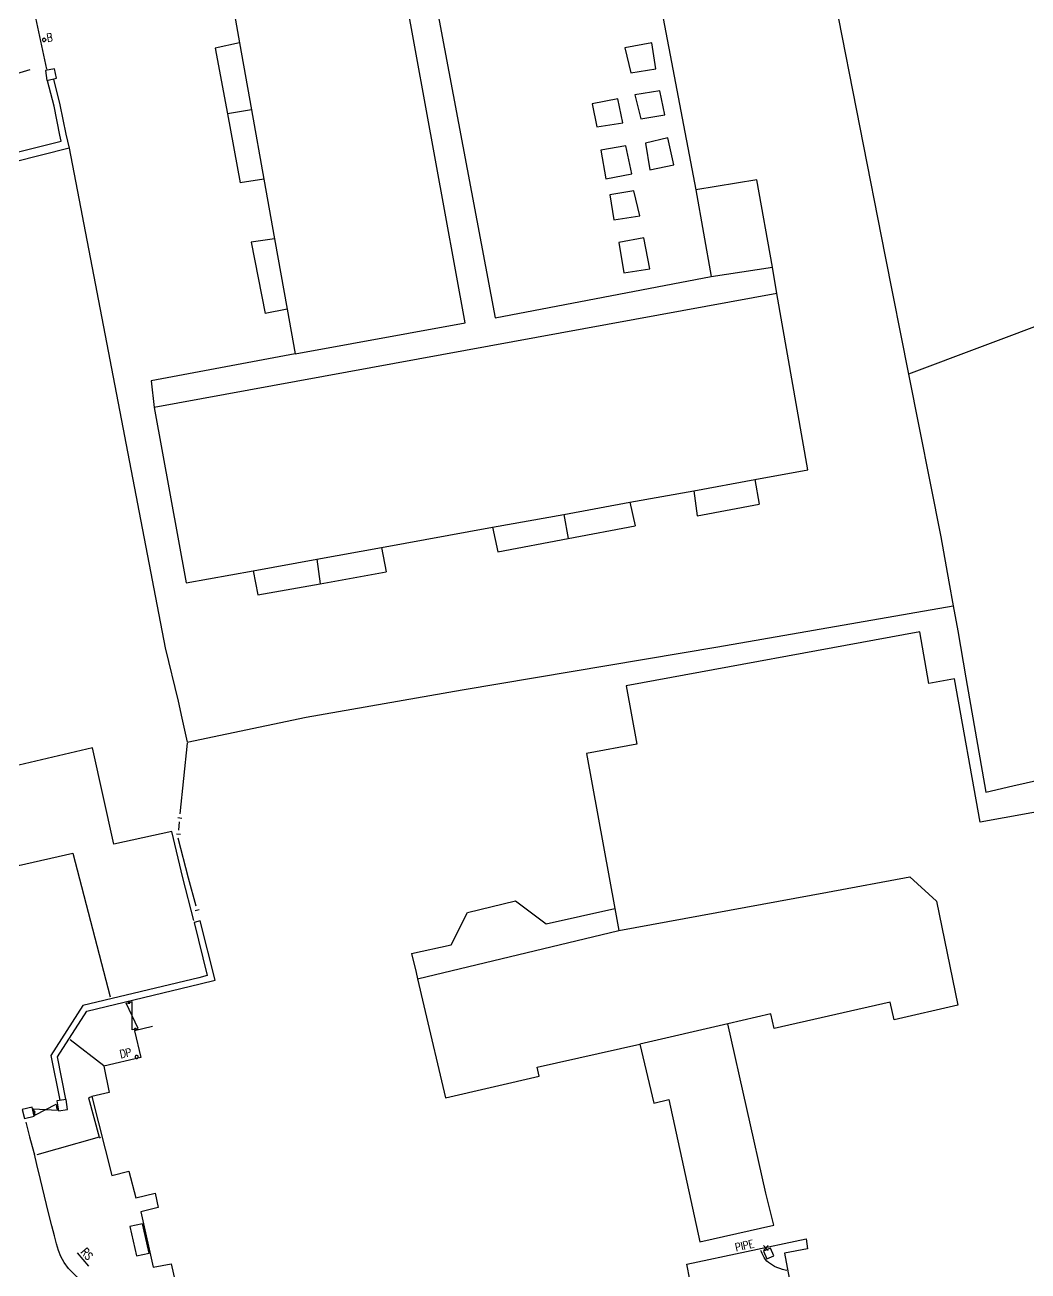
# Model space of a CAD drawing. Extents: x 427500 to 429848, y 434500 to 436505.
# Drawn here: x 428040.3 to 428090.5, y 436115.7 to 436177.9 of the extents above; entities that cross this region are included whole.
import ezdxf

# ---------------------------------------------------------------- set-up
doc = ezdxf.new("R2010")
doc.units = 0
doc.layers.get('0').update_dxf_attribs({"color": 222})
doc.layers.add('LPTIP_Ex_Base', color=8, linetype='Continuous')
doc.styles.get("Standard").update_dxf_attribs({"font": 'romans.shx'})

# ---------------------------------------------------------------- blocks, each defined once
blk = doc.blocks.new('FENCE_UP')
at = {"color": 0, "linetype": 'ByBlock', "flags": 128}
blk.add_lwpolyline([(0, 0.5), (0, -0.5)], dxfattribs=at)
blk = doc.blocks.new('GATE')
at = {"color": 0, "linetype": 'ByBlock', "flags": 128}
for points in [[(-0.450902, 0), (-0.451904, 0.007014), (-0.455912, 0.014028), (-0.460922, 0.019038), (-0.467936, 0.023046), (-0.475952, 0.024048), (-0.482966, 0.023046), (-0.48998, 0.019038), (-0.49499, 0.014028), (-0.498998, 0.007014), (-0.5, 0), (-0.498998, -0.007014), (-0.49499, -0.014028), (-0.48998, -0.019038), (-0.482966, -0.023046), (-0.475952, -0.024048), (-0.467936, -0.023046), (-0.460922, -0.019038), (-0.455912, -0.014028), (-0.451904, -0.007014)], [(-0.475952, 0.024048), (-0.475952, 0.078156), (0.475952, -0.078156), (0.475952, -0.024048)], [(-0.475952, -0.024048), (-0.475952, -0.078156), (0.475952, 0.078156), (0.475952, 0.024048)], [(-0.450902, 0), (-0.451904, -0.007014)], [(0.5, 0), (0.498998, 0.007014), (0.49499, 0.014028), (0.48998, 0.019038), (0.482966, 0.023046), (0.475952, 0.024048), (0.467936, 0.023046), (0.460922, 0.019038), (0.455912, 0.014028), (0.451904, 0.007014), (0.450902, 0), (0.451904, -0.007014), (0.455912, -0.014028), (0.460922, -0.019038), (0.467936, -0.023046), (0.475952, -0.024048), (0.482966, -0.023046), (0.48998, -0.019038), (0.49499, -0.014028), (0.498998, -0.007014)], [(0.5, 0), (0.498998, -0.007014)]]:
    blk.add_lwpolyline(points, dxfattribs=at)
blk = doc.blocks.new('CIRCL')
at = {"color": 0, "linetype": 'ByBlock', "flags": 128}
for points in [[(0.5, 0), (0.475, 0.154), (0.404, 0.293), (0.293, 0.404), (0.154, 0.475), (0, 0.5), (-0.154, 0.475), (-0.293, 0.404), (-0.404, 0.293), (-0.475, 0.154), (-0.5, 0), (-0.475, -0.154), (-0.404, -0.293), (-0.293, -0.404), (-0.154, -0.475), (0, -0.5), (0.154, -0.475), (0.293, -0.404), (0.404, -0.293), (0.475, -0.154)], [(0.5, 0), (0.475, -0.154)]]:
    blk.add_lwpolyline(points, dxfattribs=at)
blk = doc.blocks.new('CROSS_1')
at = {"color": 0, "linetype": 'ByBlock', "flags": 128}
for points in [[(-0.5, 0.5), (0.5, -0.5)], [(0.5, 0.5), (-0.5, -0.5)]]:
    blk.add_lwpolyline(points, dxfattribs=at)
blk = doc.blocks.new('MH_LINE')
at = {"color": 0, "linetype": 'ByBlock', "flags": 128}
blk.add_lwpolyline([(-0.5, 0), (0.5, 0)], dxfattribs=at)

msp = doc.modelspace()

# ---------------------------------------------------------------- linework, layer by layer
at = {"layer": 'LPTIP_Ex_Base', "color": 251, "true_color": 0x636466}
for p, q in [((428062.35, 436163.05), (428054.47, 436206.29)), ((428050.1, 436182.45), (428051.07, 436177.05)), ((428071.41, 436182.76), (428073.9, 436169.7)), ((428060.58, 436180.68), (428063.85, 436163.3)), ((428080.85, 436179.2), (428083.35, 436166.45)), ((428051.07, 436177.05), (428049.86, 436176.78)), ((428049.86, 436176.78), (428050.47, 436173.5)), ((428051.07, 436177.05), (428051.67, 436173.69)), ((428071.7, 436177.05), (428070.35, 436176.79)), ((428070.35, 436176.79), (428070.65, 436175.55)), ((428071.9, 436175.75), (428071.7, 436177.05)), ((428070.65, 436175.55), (428071.9, 436175.75)), ((428070, 436174.25), (428068.71, 436174)), ((428070.25, 436173.05), (428070, 436174.25)), ((428072.1, 436174.65), (428070.85, 436174.45)), ((428070.85, 436174.45), (428071.15, 436173.25)), ((428072.35, 436173.45), (428072.1, 436174.65)), ((428051.67, 436173.69), (428050.47, 436173.5)), ((428050.47, 436173.5), (428051.1, 436170.05)), ((428051.67, 436173.69), (428052.29, 436170.24)), ((428068.71, 436174), (428068.95, 436172.85)), ((428071.15, 436173.25), (428072.35, 436173.45)), ((428068.95, 436172.85), (428070.25, 436173.05)), ((428072.5, 436172.3), (428071.37, 436172.04)), ((428072.8, 436170.95), (428072.5, 436172.3)), ((428042.547, 436171.785), (428047.35, 436146.8)), ((428070.4, 436171.9), (428069.15, 436171.69)), ((428069.15, 436171.69), (428069.4, 436170.25)), ((428070.7, 436170.5), (428070.4, 436171.9)), ((428071.37, 436172.04), (428071.6, 436170.7)), ((428071.6, 436170.7), (428072.8, 436170.95)), ((428069.4, 436170.25), (428070.7, 436170.5)), ((428052.29, 436170.24), (428051.1, 436170.05)), ((428052.29, 436170.24), (428052.82, 436167.25)), ((428076.95, 436170.2), (428073.9, 436169.7)), ((428073.9, 436169.7), (428074.66, 436165.36)), ((428077.72, 436165.83), (428076.95, 436170.2)), ((428070.8, 436169.65), (428069.6, 436169.45)), ((428069.6, 436169.45), (428069.8, 436168.2)), ((428071.1, 436168.4), (428070.8, 436169.65)), ((428069.8, 436168.2), (428071.1, 436168.4)), ((428052.82, 436167.25), (428051.66, 436167.09)), ((428052.82, 436167.25), (428053.45, 436163.74)), ((428071.3, 436167.3), (428070.04, 436167.06)), ((428071.6, 436165.75), (428071.3, 436167.3)), ((428051.66, 436167.09), (428052.35, 436163.52)), ((428070.04, 436167.06), (428070.3, 436165.55)), ((428083.35, 436166.45), (428084.53, 436160.49)), ((428063.85, 436163.3), (428074.66, 436165.36)), ((428070.3, 436165.55), (428071.6, 436165.75)), ((428074.66, 436165.36), (428077.72, 436165.83)), ((428077.95, 436164.52), (428077.72, 436165.83)), ((428077.95, 436164.52), (428046.81, 436158.82)), ((428079.5, 436155.7), (428077.95, 436164.52)), ((428094.15, 436164.1), (428084.53, 436160.49)), ((428053.45, 436163.74), (428052.35, 436163.52)), ((428053.45, 436163.74), (428053.85, 436161.5)), ((428053.85, 436161.5), (428062.35, 436163.05)), ((428053.85, 436161.5), (428046.65, 436160.15)), ((428084.53, 436160.49), (428086.15, 436152.35)), ((428046.65, 436160.15), (428046.81, 436158.82)), ((428046.81, 436158.82), (428048.4, 436150.05)), ((428076.85, 436155.22), (428079.5, 436155.7)), ((428073.79, 436154.66), (428076.85, 436155.22)), ((428076.85, 436155.22), (428077.06, 436153.99)), ((428070.59, 436154.08), (428073.79, 436154.66)), ((428073.79, 436154.66), (428073.96, 436153.41)), ((428067.29, 436153.48), (428070.59, 436154.08)), ((428070.59, 436154.08), (428070.86, 436152.9)), ((428073.96, 436153.41), (428077.06, 436153.99)), ((428063.73, 436152.84), (428067.29, 436153.48)), ((428067.29, 436153.48), (428067.51, 436152.27)), ((428067.51, 436152.27), (428070.86, 436152.9)), ((428058.18, 436151.83), (428063.73, 436152.84)), ((428063.73, 436152.84), (428063.99, 436151.6)), ((428063.99, 436151.6), (428067.51, 436152.27)), ((428086.15, 436152.35), (428086.55, 436150.1)), ((428054.93, 436151.24), (428058.18, 436151.83)), ((428058.18, 436151.83), (428058.4, 436150.6)), ((428051.75, 436150.66), (428054.93, 436151.24)), ((428054.93, 436151.24), (428055.1, 436150.01)), ((428048.4, 436150.05), (428051.75, 436150.66)), ((428051.75, 436150.66), (428051.99, 436149.46)), ((428055.1, 436150.01), (428058.4, 436150.6)), ((428051.99, 436149.46), (428055.1, 436150.01)), ((428086.55, 436150.1), (428086.77, 436148.9)), ((428075, 436146.85), (428086.77, 436148.9)), ((428086.77, 436148.9), (428087, 436147.65)), ((428085.09, 436147.6), (428070.41, 436144.9)), ((428085.55, 436145.02), (428085.09, 436147.6)), ((428087, 436147.65), (428087.4, 436145.3)), ((428047.35, 436146.8), (428048, 436144.15)), ((428062.2, 436144.7), (428075, 436146.85)), ((428070.41, 436144.9), (428070.95, 436141.99)), ((428086.83, 436145.25), (428085.55, 436145.02)), ((428088.11, 436138.1), (428086.83, 436145.25)), ((428087.4, 436145.3), (428088.4, 436139.6)), ((428054.4, 436143.35), (428062.2, 436144.7)), ((428048, 436144.15), (428048.19, 436143.29)), ((428048.19, 436143.29), (428048.45, 436142.1)), ((428048.45, 436142.1), (428054.4, 436143.35)), ((428070.95, 436141.99), (428068.42, 436141.53)), ((428068.42, 436141.53), (428069.85, 436133.78)), ((428089.75, 436139.91), (428096.74, 436141.5)), ((428088.4, 436139.6), (428089.75, 436139.91)), ((428094.04, 436139.16), (428088.11, 436138.1)), ((428080.48, 436134.6), (428084.6, 436135.36)), ((428084.6, 436135.36), (428085.93, 436134.14)), ((428070.05, 436132.68), (428080.48, 436134.6)), ((428061.65, 436131.97), (428062.48, 436133.58)), ((428062.48, 436133.58), (428064.88, 436134.16)), ((428064.88, 436134.16), (428066.4, 436133.02)), ((428066.4, 436133.02), (428069.85, 436133.78)), ((428069.85, 436133.78), (428070.05, 436132.68)), ((428085.93, 436134.14), (428087, 436128.95)), ((428059.97, 436130.27), (428070.05, 436132.68)), ((428059.68, 436131.53), (428061.65, 436131.97)), ((428059.68, 436131.53), (428059.9, 436130.58)), ((428059.9, 436130.58), (428059.97, 436130.27)), ((428059.97, 436130.27), (428060.29, 436128.92)), ((428060.29, 436128.92), (428061.38, 436124.31)), ((428083.61, 436129.1), (428077.81, 436127.78)), ((428083.81, 436128.22), (428083.61, 436129.1)), ((428087, 436128.95), (428083.81, 436128.22)), ((428075.49, 436128.02), (428071.1, 436127)), ((428077.64, 436128.51), (428075.49, 436128.02)), ((428077.4, 436119.55), (428075.49, 436128.02)), ((428077.81, 436127.78), (428077.64, 436128.51)), ((428065.95, 436125.85), (428071.1, 436127)), ((428071.1, 436127), (428071.8, 436124.05)), ((428066.05, 436125.4), (428065.95, 436125.85)), ((428061.38, 436124.31), (428066.05, 436125.4)), ((428071.8, 436124.05), (428072.54, 436124.23)), ((428072.54, 436124.23), (428074.1, 436117.12)), ((428077.8, 436117.95), (428077.4, 436119.55)), ((428074.1, 436117.12), (428077.8, 436117.95))]:
    msp.add_line(p, q, dxfattribs=at)
at = {"layer": 'LPTIP_Ex_Base', "color": 251, "true_color": 0x636466, "flags": 128}
for points in [[(428041.438, 436175.737), (428040.828, 436178.532)], [(428040.59, 436175.692), (428036.287, 436174.413), (428035.367, 436174.541), (428029.046, 436173.196), (428020.438, 436171.167), (428015.665, 436169.982), (428016.108, 436167.375)], [(428041.76, 436175.227), (428042.088, 436173.95), (428042.384, 436172.484), (428042.547, 436171.785), (428017.36, 436165.416)], [(428042.09, 436172.424), (428041.796, 436173.882), (428041.469, 436175.152)], [(428018.508, 436166.209), (428042.146, 436172.136), (428042.09, 436172.424)], [(428048.792, 436133.179), (428048.239, 436135.316), (428047.684, 436137.622), (428044.779, 436137.002), (428043.71, 436141.805), (428038.891, 436140.674), (428038.586, 436142.254), (428035.277, 436141.558)], [(428048.107, 436138.509), (428048.464, 436142.045)], [(428038.966, 436140.691), (428040.017, 436135.924), (428042.737, 436136.541), (428044.594, 436129.359)], [(428048.033, 436137.701), (428048.067, 436138.111), (428048.067, 436138.111)], [(428048.898, 436133.895), (428048.512, 436135.294), (428048, 436137.302), (428048, 436137.302)], [(428042.384, 436124.242), (428041.975, 436126.361), (428043.441, 436128.653), (428049.109, 436130.009), (428049.847, 436130.193), (428049.107, 436133.163), (428048.797, 436133.086), (428049.459, 436130.426), (428049.033, 436130.319), (428043.241, 436128.934), (428041.636, 436126.425), (428042.078, 436124.193)], [(428049.005, 436133.51), (428049.005, 436133.51)], [(428046.719, 436127.876), (428045.823, 436127.669), (428046.134, 436126.328), (428044.289, 436125.894), (428044.546, 436124.581), (428043.681, 436124.377), (428044.689, 436120.44), (428045.538, 436120.652), (428045.886, 436119.311), (428046.856, 436119.544), (428047.001, 436118.831), (428046.141, 436118.61), (428046.752, 436115.855), (428047.647, 436116.016), (428047.885, 436114.98)], [(428042.596, 436127.229), (428044.28, 436125.928)], [(428043.667, 436124.361), (428043.517, 436124.318), (428044.058, 436122.343), (428041.931, 436121.757), (428040.94, 436121.473)], [(428040.379, 436123.096), (428040.561, 436122.36), (428040.788, 436121.575), (428040.811, 436121.501)], [(428044.062, 436122.323), (428044.11, 436122.348)], [(428043.509, 436114.872), (428043.334, 436115.027), (428043.081, 436115.24), (428042.795, 436115.497), (428042.518, 436115.784), (428042.294, 436116.085), (428042.138, 436116.383), (428042.019, 436116.687), (428041.918, 436117.025), (428041.814, 436117.424), (428041.684, 436117.912), (428041.513, 436118.575), (428041.312, 436119.393), (428041.11, 436120.24), (428040.934, 436120.985), (428040.811, 436121.501)], [(428073.894, 436113.696), (428073.446, 436116.006), (428079.406, 436117.26), (428079.475, 436116.767), (428078.328, 436116.55), (428078.9, 436113.524)], [(428078.449, 436115.681), (428078.361, 436115.707), (428078.236, 436115.742), (428078.093, 436115.785), (428077.95, 436115.834), (428077.826, 436115.887), (428077.722, 436115.947), (428077.624, 436116.013), (428077.533, 436116.084), (428077.451, 436116.16), (428077.377, 436116.239), (428077.313, 436116.33), (428077.256, 436116.433), (428077.209, 436116.536), (428077.17, 436116.626), (428077.142, 436116.688)]]:
    msp.add_lwpolyline(points, dxfattribs=at)
for points in [[(428041.91, 436175.273), (428041.82, 436175.745), (428041.368, 436175.669), (428041.434, 436175.165)], [(428042.018, 436123.662), (428042.472, 436123.735), (428042.394, 436124.23), (428041.939, 436124.158)], [(428040.208, 436123.735), (428040.313, 436123.288), (428040.808, 436123.404), (428040.703, 436123.852)], [(428046.552, 436116.558), (428046.223, 436118.022), (428045.584, 436117.878), (428045.914, 436116.414)], [(428077.802, 436116.416), (428077.634, 436116.804), (428077.276, 436116.649), (428077.444, 436116.261)]]:
    msp.add_lwpolyline(points, close=True, dxfattribs=at)

# ---------------------------------------------------------------- block references
at = {"layer": 'LPTIP_Ex_Base', "color": 251, "true_color": 0x636466}
for name, p, xscale, yscale, zscale, rotation in [('CIRCL', (428041.299, 436177.193), 0.16, 0.16, 0.16, 13.393925), ('FENCE_UP', (428048.087, 436138.31), 0.2000000000000001, 0.2000000000000001, 0.2000000000000001, 84.23386599999999), ('FENCE_UP', (428048.016, 436137.501), 0.2, 0.2, 0.2, 85.271892), ('FENCE_UP', (428048.951, 436133.702), 0.2, 0.2, 0.2, 105.439945), ('GATE', (428045.702, 436128.41), 1.432291, 2, 1.432291, 102.764783), ('CIRCL', (428045.929, 436126.357), 0.16, 0.16, 0.16, 303.0275429999999), ('GATE', (428041.374, 436123.728), 1.216989, 2, 1.216989, 11.903266), ('MH_LINE', (428043.25, 436116.23), 0.865402, 0.865402, 0.865402, 129.890341)]:
    msp.add_blockref(name, p, dxfattribs=dict(at, xscale=xscale, yscale=yscale, zscale=zscale, rotation=rotation))
at = {"layer": 'LPTIP_Ex_Base', "color": 251, "true_color": 0x636466, "xscale": 0.24, "yscale": 0.24, "zscale": 0.24}
msp.add_blockref('CROSS_1', (428077.39, 436116.808), dxfattribs=at)

# ---------------------------------------------------------------- texts
at = {"layer": 'LPTIP_Ex_Base', "color": 251, "true_color": 0x636466, "width": 0.8}
for s, rotation, p in [('B', 11.30993, (428041.471, 436177.09)), ('DP', 11.62217, (428045.136, 436126.295)), ('RS', 310.01367, (428043.106, 436116.599)), ('PIPE', 12.39967, (428075.907, 436116.638))]:
    msp.add_text(s, height=0.4, rotation=rotation, dxfattribs=at).set_placement(p)

doc.saveas('drawing.dxf')
